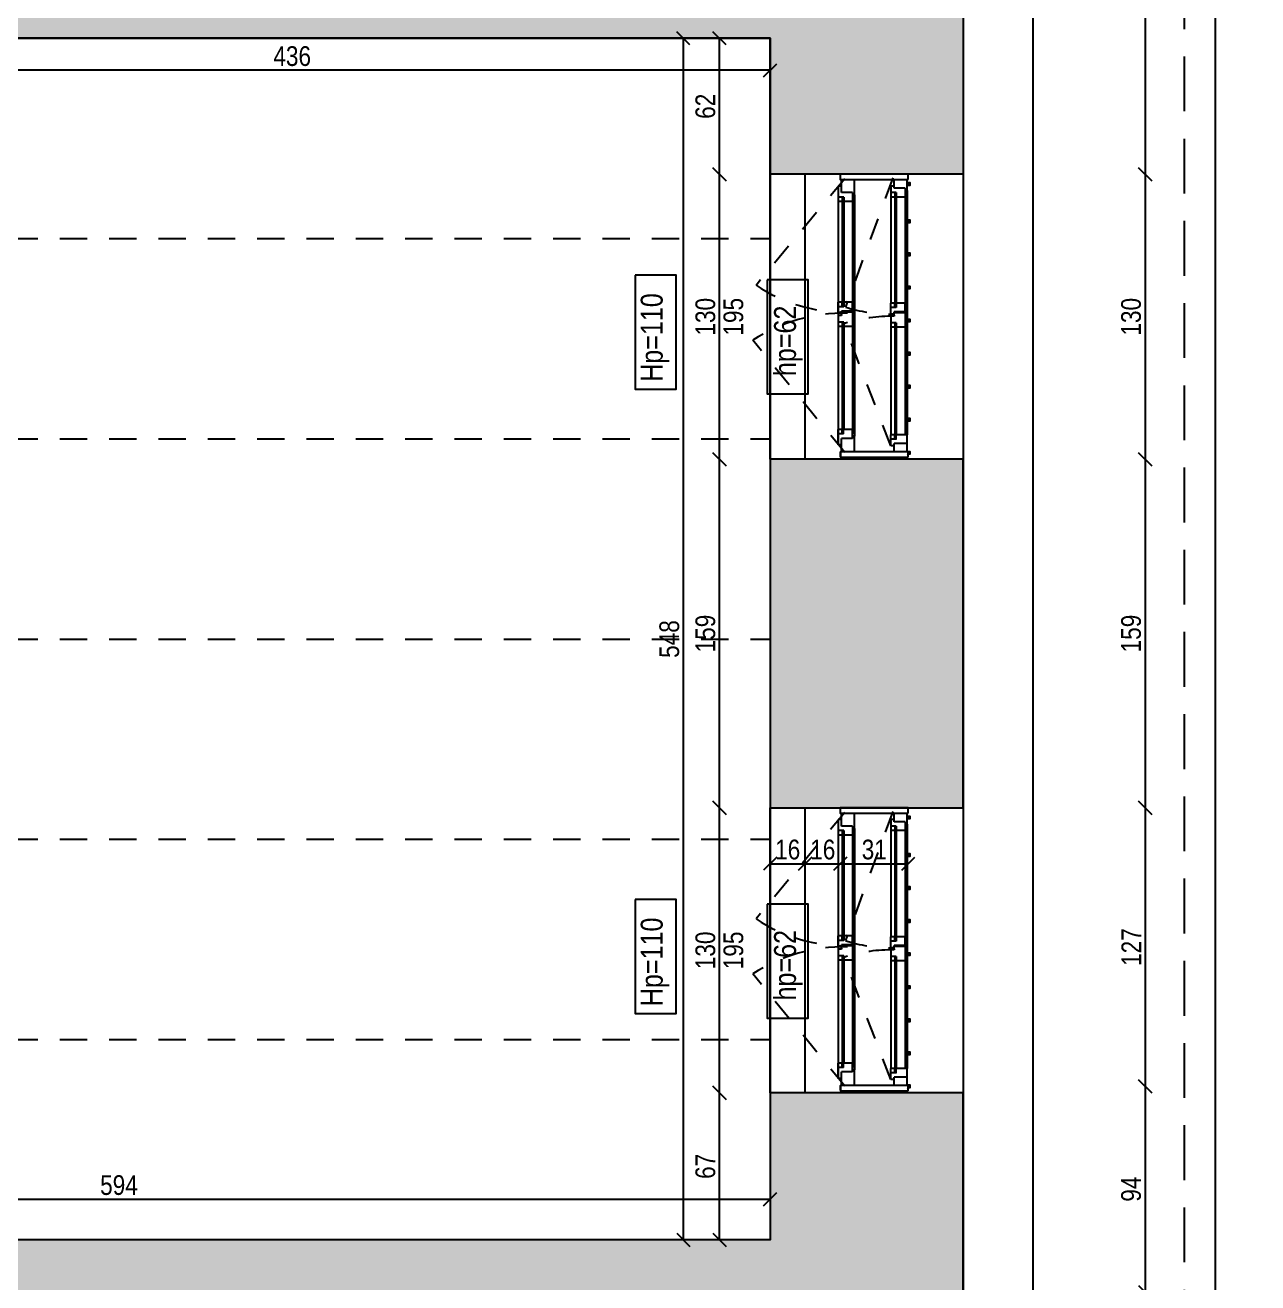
# Model space of a CAD drawing. Header units: metres. Extents: x 493 to 630, y -132 to -15.
# Drawn here: x 566.35 to 571.97, y -74.7 to -68.96 of the extents above; entities that cross this region are included whole.
import ezdxf

# ---------------------------------------------------------------- set-up
doc = ezdxf.new("R2010")
doc.units = ezdxf.units.M
doc.header["$MEASUREMENT"] = 0
doc.header["$PDMODE"] = 3
doc.linetypes.add('HIDDEN', pattern=[0.375, 0.25, -0.125])
doc.linetypes.add('HIDDEN2', pattern=[0.1875, 0.125, -0.0625])
for name, color, linetype in [('a_caramida', 2, 'Continuous'), ('a_cote_50', 9, 'Continuous'), ('a_grinzi', 253, 'HIDDEN'), ('a_pereti_hasuri', 253, 'Continuous'), ('a_punctat', 40, 'HIDDEN2'), ('a_scari_punctat', 40, 'HIDDEN2'), ('a_tamplarie_ferestre', 6, 'Continuous'), ('a_tamplarie_usi', 6, 'Continuous'), ('a_text', 7, 'Continuous'), ('a_vederi', 74, 'Continuous'), ('a_vederi subtiri', 124, 'Continuous'), ('sticla', 140, 'Continuous')]:
    doc.layers.add(name, color=color, linetype=linetype)
doc.layers.add('a_suprafete', color=7, linetype='Continuous', plot=False)
doc.styles.get("Standard").update_dxf_attribs({"font": 'ARIALN.TTF'})
doc.dimstyles.new('50 cote', dxfattribs={"dimtxt": 0.09, "dimasz": 0.06, "dimexe": 0, "dimexo": 0, "dimgap": 0.018, "dimtad": 1, "dimdec": 1, "dimlfac": 100, "dimrnd": 0.5, "dimdsep": 46, "dimtxsty": 'Standard', "dimblk": 'OBLIQUE', "dimcen": 0.00045, "dimclrd": 256, "dimclrt": 4, "dimadec": 1, "dimazin": 0, "dimtfac": 1, "dimtdec": 1, "dimtix": 1, "dimtofl": 0, "dimtmove": 0, "dimatfit": 3, "dimldrblk": 'OBLIQUE', "dimfxl": 0, "dimtolj": 1, "dimtzin": 0, "dimarcsym": 0})
pattern_1 = [(45, (-4876.954644, 8292.469365), (-0.04419417382, 0.04419417382), []), (45, (-4876.91045, 8292.469365), (-0.04419417382, 0.04419417382), [0.03125, -0.015625])]

# ---------------------------------------------------------------- blocks, each defined once
blk = doc.blocks.new('_Oblique')
at = {"color": 0, "linetype": 'ByBlock', "lineweight": -2}
blk.add_line((-0.5, -0.5), (0.5, 0.5), dxfattribs=at)
blk = doc.blocks.new('*D751')
at = {"layer": 'a_cote_50', "lineweight": -2, "ltscale": 0.3}
blk.add_line((563.8051, -74.3182), (569.7451, -74.3182), dxfattribs=at)
at = {"layer": 'Defpoints', "color": 0, "ltscale": 0.3}
for p in [(569.7451, -74.3182), (563.8051, -74.5033), (569.7451, -74.5033)]:
    blk.add_point(p, dxfattribs=at)
at = {"layer": 'a_cote_50', "lineweight": -2, "ltscale": 0.3, "xscale": 0.06, "yscale": 0.06, "zscale": 0.06, "rotation": 180}
blk.add_blockref('_Oblique', (563.8051, -74.3182), dxfattribs=at)
at = {"layer": 'a_cote_50', "lineweight": -2, "ltscale": 0.3, "xscale": 0.06, "yscale": 0.06, "zscale": 0.06}
blk.add_blockref('_Oblique', (569.7451, -74.3182), dxfattribs=at)
at = {"layer": 'a_cote_50', "color": 4, "ltscale": 0.3, "insert": (566.7751, -74.2543), "char_height": 0.09, "attachment_point": 5}
blk.add_mtext('\\A1;594', dxfattribs=at)
blk = doc.blocks.new('*D752')
at = {"layer": 'a_cote_50', "lineweight": -2, "ltscale": 0.3}
blk.add_line((569.3495, -74.5033), (569.3495, -69.0233), dxfattribs=at)
at = {"layer": 'Defpoints', "color": 0, "ltscale": 0.3}
for p in [(569.3495, -69.0233), (569.7181, -69.0233), (569.7181, -74.5033)]:
    blk.add_point(p, dxfattribs=at)
at = {"layer": 'a_cote_50', "lineweight": -2, "ltscale": 0.3, "xscale": 0.06, "yscale": 0.06, "zscale": 0.06}
for p, rotation in [((569.3495, -69.0233), 90), ((569.3495, -74.5033), 270)]:
    blk.add_blockref('_Oblique', p, dxfattribs=dict(at, rotation=rotation))
at = {"layer": 'a_cote_50', "color": 4, "ltscale": 0.3, "insert": (569.2856, -71.7633), "char_height": 0.09, "attachment_point": 5, "rotation": 90}
blk.add_mtext('\\A1;548', dxfattribs=at)
blk = doc.blocks.new('*D753')
at = {"layer": 'a_cote_50', "lineweight": -2, "ltscale": 0.3}
blk.add_line((569.514, -74.5033), (569.514, -73.8333), dxfattribs=at)
at = {"layer": 'Defpoints', "color": 0, "ltscale": 0.3}
for p in [(569.514, -73.8333), (569.7451, -73.8333), (569.7451, -74.5033)]:
    blk.add_point(p, dxfattribs=at)
at = {"layer": 'a_cote_50', "lineweight": -2, "ltscale": 0.3, "xscale": 0.06, "yscale": 0.06, "zscale": 0.06}
for p, rotation in [((569.514, -73.8333), 90), ((569.514, -74.5033), 270)]:
    blk.add_blockref('_Oblique', p, dxfattribs=dict(at, rotation=rotation))
at = {"layer": 'a_cote_50', "color": 4, "ltscale": 0.3, "insert": (569.45, -74.1683), "char_height": 0.09, "attachment_point": 5, "rotation": 90}
blk.add_mtext('\\A1;67', dxfattribs=at)
blk = doc.blocks.new('*D754')
at = {"layer": 'a_cote_50', "lineweight": -2, "ltscale": 0.3}
blk.add_line((569.514, -73.8333), (569.514, -72.5333), dxfattribs=at)
at = {"layer": 'Defpoints', "color": 0, "ltscale": 0.3}
for p in [(569.514, -72.5333), (569.7451, -72.5333), (569.7451, -73.8333)]:
    blk.add_point(p, dxfattribs=at)
at = {"layer": 'a_cote_50', "lineweight": -2, "ltscale": 0.3, "xscale": 0.06, "yscale": 0.06, "zscale": 0.06}
for p, rotation in [((569.514, -72.5333), 90), ((569.514, -73.8333), 270)]:
    blk.add_blockref('_Oblique', p, dxfattribs=dict(at, rotation=rotation))
at = {"layer": 'a_cote_50', "color": 4, "ltscale": 0.3, "char_height": 0.09, "attachment_point": 5, "rotation": 90}
for s, insert in [('\\A1;130', (569.45, -73.1833)), ('\\A1;195', (569.5779, -73.1833))]:
    blk.add_mtext(s, dxfattribs=dict(at, insert=insert))
blk = doc.blocks.new('*D755')
at = {"layer": 'a_cote_50', "lineweight": -2, "ltscale": 0.3}
blk.add_line((569.514, -72.5333), (569.514, -70.9433), dxfattribs=at)
at = {"layer": 'Defpoints', "color": 0, "ltscale": 0.3}
for p in [(569.514, -70.9433), (569.7451, -70.9433), (569.7451, -72.5333)]:
    blk.add_point(p, dxfattribs=at)
at = {"layer": 'a_cote_50', "lineweight": -2, "ltscale": 0.3, "xscale": 0.06, "yscale": 0.06, "zscale": 0.06}
for p, rotation in [((569.514, -70.9433), 90), ((569.514, -72.5333), 270)]:
    blk.add_blockref('_Oblique', p, dxfattribs=dict(at, rotation=rotation))
at = {"layer": 'a_cote_50', "color": 4, "ltscale": 0.3, "insert": (569.45, -71.7383), "char_height": 0.09, "attachment_point": 5, "rotation": 90}
blk.add_mtext('\\A1;159', dxfattribs=at)
blk = doc.blocks.new('*D756')
at = {"layer": 'a_cote_50', "lineweight": -2, "ltscale": 0.3}
blk.add_line((569.514, -70.9433), (569.514, -69.6433), dxfattribs=at)
at = {"layer": 'Defpoints', "color": 0, "ltscale": 0.3}
for p in [(569.514, -69.6433), (569.7451, -69.6433), (569.7451, -70.9433)]:
    blk.add_point(p, dxfattribs=at)
at = {"layer": 'a_cote_50', "lineweight": -2, "ltscale": 0.3, "xscale": 0.06, "yscale": 0.06, "zscale": 0.06}
for p, rotation in [((569.514, -69.6433), 90), ((569.514, -70.9433), 270)]:
    blk.add_blockref('_Oblique', p, dxfattribs=dict(at, rotation=rotation))
at = {"layer": 'a_cote_50', "color": 4, "ltscale": 0.3, "char_height": 0.09, "attachment_point": 5, "rotation": 90}
for s, insert in [('\\A1;130', (569.45, -70.2933)), ('\\A1;195', (569.5779, -70.2933))]:
    blk.add_mtext(s, dxfattribs=dict(at, insert=insert))
blk = doc.blocks.new('*D757')
at = {"layer": 'a_cote_50', "lineweight": -2, "ltscale": 0.3}
blk.add_line((569.514, -69.6433), (569.514, -69.0233), dxfattribs=at)
at = {"layer": 'Defpoints', "color": 0, "ltscale": 0.3}
for p in [(569.514, -69.0233), (569.7451, -69.0233), (569.7451, -69.6433)]:
    blk.add_point(p, dxfattribs=at)
at = {"layer": 'a_cote_50', "lineweight": -2, "ltscale": 0.3, "xscale": 0.06, "yscale": 0.06, "zscale": 0.06}
for p, rotation in [((569.514, -69.0233), 90), ((569.514, -69.6433), 270)]:
    blk.add_blockref('_Oblique', p, dxfattribs=dict(at, rotation=rotation))
at = {"layer": 'a_cote_50', "color": 4, "ltscale": 0.3, "insert": (569.45, -69.3333), "char_height": 0.09, "attachment_point": 5, "rotation": 90}
blk.add_mtext('\\A1;62', dxfattribs=at)
blk = doc.blocks.new('*D758')
at = {"layer": 'a_cote_50', "lineweight": -2, "ltscale": 0.3}
blk.add_line((569.7451, -72.7878), (569.9051, -72.7878), dxfattribs=at)
at = {"layer": 'Defpoints', "color": 0, "ltscale": 0.3}
for p in [(569.7451, -72.5333), (569.9051, -72.5333), (569.9051, -72.7878)]:
    blk.add_point(p, dxfattribs=at)
at = {"layer": 'a_cote_50', "lineweight": -2, "ltscale": 0.3, "xscale": 0.06, "yscale": 0.06, "zscale": 0.06, "rotation": 180}
blk.add_blockref('_Oblique', (569.7451, -72.7878), dxfattribs=at)
at = {"layer": 'a_cote_50', "lineweight": -2, "ltscale": 0.3, "xscale": 0.06, "yscale": 0.06, "zscale": 0.06}
blk.add_blockref('_Oblique', (569.9051, -72.7878), dxfattribs=at)
at = {"layer": 'a_cote_50', "color": 4, "ltscale": 0.3, "insert": (569.8251, -72.7239), "char_height": 0.09, "attachment_point": 5}
blk.add_mtext('\\A1;16', dxfattribs=at)
blk = doc.blocks.new('*D759')
at = {"layer": 'a_cote_50', "lineweight": -2, "ltscale": 0.3}
blk.add_line((569.9051, -72.7878), (570.0651, -72.7878), dxfattribs=at)
at = {"layer": 'Defpoints', "color": 0, "ltscale": 0.3}
for p in [(570.0651, -72.5054), (569.9051, -72.5333), (570.0651, -72.7878)]:
    blk.add_point(p, dxfattribs=at)
at = {"layer": 'a_cote_50', "lineweight": -2, "ltscale": 0.3, "xscale": 0.06, "yscale": 0.06, "zscale": 0.06, "rotation": 180}
blk.add_blockref('_Oblique', (569.9051, -72.7878), dxfattribs=at)
at = {"layer": 'a_cote_50', "lineweight": -2, "ltscale": 0.3, "xscale": 0.06, "yscale": 0.06, "zscale": 0.06}
blk.add_blockref('_Oblique', (570.0651, -72.7878), dxfattribs=at)
at = {"layer": 'a_cote_50', "color": 4, "ltscale": 0.3, "insert": (569.9851, -72.7239), "char_height": 0.09, "attachment_point": 5}
blk.add_mtext('\\A1;16', dxfattribs=at)
blk = doc.blocks.new('*D760')
at = {"layer": 'a_cote_50', "lineweight": -2, "ltscale": 0.3}
blk.add_line((570.0651, -72.7878), (570.3751, -72.7878), dxfattribs=at)
at = {"layer": 'Defpoints', "color": 0, "ltscale": 0.3}
for p in [(570.0651, -72.5054), (570.3751, -72.5333), (570.3751, -72.7878)]:
    blk.add_point(p, dxfattribs=at)
at = {"layer": 'a_cote_50', "lineweight": -2, "ltscale": 0.3, "xscale": 0.06, "yscale": 0.06, "zscale": 0.06, "rotation": 180}
blk.add_blockref('_Oblique', (570.0651, -72.7878), dxfattribs=at)
at = {"layer": 'a_cote_50', "lineweight": -2, "ltscale": 0.3, "xscale": 0.06, "yscale": 0.06, "zscale": 0.06}
blk.add_blockref('_Oblique', (570.3751, -72.7878), dxfattribs=at)
at = {"layer": 'a_cote_50', "color": 4, "ltscale": 0.3, "insert": (570.2201, -72.7239), "char_height": 0.09, "attachment_point": 5}
blk.add_mtext('\\A1;31', dxfattribs=at)
blk = doc.blocks.new('*D761')
at = {"layer": 'a_cote_50', "lineweight": -2, "ltscale": 0.3}
blk.add_line((569.7451, -69.169), (565.3851, -69.169), dxfattribs=at)
at = {"layer": 'Defpoints', "color": 0, "ltscale": 0.3}
for p in [(565.3851, -69.0233), (569.7451, -69.0233), (565.3851, -69.169)]:
    blk.add_point(p, dxfattribs=at)
at = {"layer": 'a_cote_50', "lineweight": -2, "ltscale": 0.3, "xscale": 0.06, "yscale": 0.06, "zscale": 0.06, "rotation": 180}
blk.add_blockref('_Oblique', (565.3851, -69.169), dxfattribs=at)
at = {"layer": 'a_cote_50', "lineweight": -2, "ltscale": 0.3, "xscale": 0.06, "yscale": 0.06, "zscale": 0.06}
blk.add_blockref('_Oblique', (569.7451, -69.169), dxfattribs=at)
at = {"layer": 'a_cote_50', "color": 4, "ltscale": 0.3, "insert": (567.5651, -69.105), "char_height": 0.09, "attachment_point": 5}
blk.add_mtext('\\A1;436', dxfattribs=at)
blk = doc.blocks.new('tampalrie subsol')
at = {"layer": 'a_punctat', "ltscale": 0.3}
for p, q in [((570.0851, -69.6647), (569.6807, -70.15)), ((570.3048, -69.6596), (570.0882, -70.2489)), ((570.2959, -70.8816), (570.081, -70.3257)), ((570.0851, -70.913), (569.6665, -70.4008)), ((570.0851, -72.5547), (569.6807, -73.04)), ((570.3048, -72.5496), (570.0882, -73.1389)), ((570.2959, -73.7716), (570.081, -73.2157)), ((570.0851, -73.803), (569.6665, -73.2908))]:
    blk.add_line(p, q, dxfattribs=at)
for centre, radius, start, end in [((570.0866, -69.5398), 0.7328, 236.37324, 270.6636), ((570.2955, -69.5979), 0.6832, 252.33994, 270), ((570.0801, -71.0321), 0.7547, 88.69255, 123.23241), ((570.2959, -70.9761), 0.685, 90.0324, 108.27952), ((570.0866, -72.4298), 0.7328, 236.37324, 270.6636), ((570.2955, -72.4879), 0.6832, 252.33994, 270), ((570.0801, -73.9221), 0.7547, 88.69255, 123.23241), ((570.2959, -73.8661), 0.685, 90.0324, 108.27952)]:
    blk.add_arc(centre, radius, start, end, dxfattribs=at)
at = {"layer": 'a_tamplarie_usi'}
for p, q in [((570.0555, -69.6971), (570.0555, -69.7671)), ((570.0705, -69.6971), (570.0555, -69.6971)), ((570.0705, -69.7271), (570.0705, -69.6671)), ((570.1305, -69.7371), (570.1305, -69.6671)), ((570.2955, -69.6971), (570.2955, -69.7471)), ((570.3105, -69.6971), (570.2955, -69.6971)), ((570.3105, -69.7071), (570.3105, -69.6671)), ((570.3701, -69.7171), (570.3701, -69.6671)), ((570.0805, -69.7471), (570.0555, -69.7471)), ((570.1205, -69.7271), (570.0705, -69.7271)), ((570.0735, -69.7471), (570.0735, -69.7671)), ((570.0805, -69.7471), (570.0805, -69.7671)), ((570.1205, -69.7271), (570.1205, -69.7671)), ((570.1305, -69.7371), (570.1205, -69.7371)), ((570.3205, -69.7271), (570.2955, -69.7271)), ((570.3135, -69.7471), (570.2955, -69.7471)), ((570.3605, -69.7071), (570.3105, -69.7071)), ((570.3135, -69.7271), (570.3135, -69.7471)), ((570.3205, -69.7271), (570.3205, -69.7471)), ((570.3605, -69.7471), (570.3205, -69.7471)), ((570.3605, -69.7071), (570.3605, -69.7471)), ((570.3705, -69.7171), (570.3605, -69.7171)), ((570.0735, -69.7671), (570.0555, -69.7671)), ((570.1205, -69.7671), (570.0805, -69.7671)), ((570.0555, -70.2775), (570.0555, -70.2275)), ((570.0735, -70.2275), (570.0555, -70.2275)), ((570.0805, -70.2475), (570.0555, -70.2475)), ((570.0705, -70.2825), (570.0705, -70.2675)), ((570.1205, -70.2675), (570.0705, -70.2675)), ((570.0735, -70.2475), (570.0735, -70.2275)), ((570.1205, -70.2275), (570.0805, -70.2275)), ((570.0805, -70.2475), (570.0805, -70.2275)), ((570.1205, -70.2675), (570.1205, -70.2275)), ((570.2955, -70.2811), (570.2955, -70.2311)), ((570.3135, -70.2311), (570.2955, -70.2311)), ((570.3205, -70.2511), (570.2955, -70.2511)), ((570.3135, -70.2511), (570.3135, -70.2311)), ((570.3605, -70.2311), (570.3205, -70.2311)), ((570.3205, -70.2511), (570.3205, -70.2311)), ((570.3605, -70.2711), (570.3605, -70.2311)), ((570.0705, -70.2775), (570.0555, -70.2775)), ((570.0555, -70.2875), (570.0555, -70.3375)), ((570.0705, -70.2875), (570.0555, -70.2875)), ((570.0805, -70.3175), (570.0555, -70.3175)), ((570.1205, -70.2725), (570.0705, -70.2725)), ((570.0705, -70.2825), (570.0705, -70.2875)), ((570.0735, -70.3175), (570.0735, -70.3375)), ((570.0805, -70.3175), (570.0805, -70.3375)), ((570.1205, -70.2725), (570.1205, -70.3375)), ((570.3105, -70.2811), (570.2955, -70.2811)), ((570.2955, -70.2911), (570.2955, -70.3411)), ((570.3105, -70.2911), (570.2955, -70.2911)), ((570.3205, -70.3211), (570.2955, -70.3211)), ((570.3105, -70.2861), (570.3105, -70.2711)), ((570.3605, -70.2711), (570.3105, -70.2711)), ((570.3605, -70.2761), (570.3105, -70.2761)), ((570.3105, -70.2861), (570.3105, -70.2911)), ((570.3135, -70.3211), (570.3135, -70.3411)), ((570.3205, -70.3211), (570.3205, -70.3411)), ((570.3605, -70.2761), (570.3605, -70.3411)), ((570.0735, -70.3375), (570.0555, -70.3375)), ((570.1205, -70.3375), (570.0805, -70.3375)), ((570.3135, -70.3411), (570.2955, -70.3411)), ((570.3605, -70.3411), (570.3205, -70.3411)), ((570.0555, -70.878), (570.0555, -70.808)), ((570.0731, -70.808), (570.0555, -70.808)), ((570.0801, -70.828), (570.0555, -70.828)), ((570.0731, -70.828), (570.0731, -70.808)), ((570.1205, -70.808), (570.0801, -70.808)), ((570.0801, -70.828), (570.0801, -70.808)), ((570.1205, -70.848), (570.1205, -70.808)), ((570.1305, -70.838), (570.1205, -70.838)), ((570.1305, -70.9097), (570.1305, -70.838)), ((570.2959, -70.8816), (570.2959, -70.8316)), ((570.3139, -70.8316), (570.2959, -70.8316)), ((570.3135, -70.8516), (570.3135, -70.8316)), ((570.3701, -70.8316), (570.3205, -70.8316)), ((570.3205, -70.8516), (570.3205, -70.8316)), ((570.3701, -70.8716), (570.3701, -70.8316)), ((570.0705, -70.878), (570.0555, -70.878)), ((570.0705, -70.9097), (570.0705, -70.848)), ((570.1205, -70.848), (570.0705, -70.848)), ((570.3209, -70.8516), (570.2959, -70.8516)), ((570.3109, -70.8816), (570.2959, -70.8816)), ((570.3109, -70.9097), (570.3109, -70.8716)), ((570.3701, -70.8716), (570.3109, -70.8716)), ((570.3701, -70.9097), (570.3701, -70.8716)), ((570.0705, -72.6171), (570.0705, -72.5571)), ((570.1305, -72.6271), (570.1305, -72.5571)), ((570.3105, -72.5971), (570.3105, -72.5571)), ((570.3701, -72.6071), (570.3701, -72.5571)), ((570.0555, -72.5871), (570.0555, -72.6571)), ((570.0705, -72.5871), (570.0555, -72.5871)), ((570.1205, -72.6171), (570.0705, -72.6171)), ((570.1205, -72.6171), (570.1205, -72.6571)), ((570.2955, -72.5871), (570.2955, -72.6371)), ((570.3105, -72.5871), (570.2955, -72.5871)), ((570.3205, -72.6171), (570.2955, -72.6171)), ((570.3605, -72.5971), (570.3105, -72.5971)), ((570.3135, -72.6171), (570.3135, -72.6371)), ((570.3205, -72.6171), (570.3205, -72.6371)), ((570.3605, -72.5971), (570.3605, -72.6371)), ((570.3705, -72.6071), (570.3605, -72.6071)), ((570.0805, -72.6371), (570.0555, -72.6371)), ((570.0735, -72.6571), (570.0555, -72.6571)), ((570.0735, -72.6371), (570.0735, -72.6571)), ((570.0805, -72.6371), (570.0805, -72.6571)), ((570.1205, -72.6571), (570.0805, -72.6571)), ((570.1305, -72.6271), (570.1205, -72.6271)), ((570.3135, -72.6371), (570.2955, -72.6371)), ((570.3605, -72.6371), (570.3205, -72.6371)), ((570.0555, -73.1675), (570.0555, -73.1175)), ((570.0735, -73.1175), (570.0555, -73.1175)), ((570.0805, -73.1375), (570.0555, -73.1375)), ((570.0735, -73.1375), (570.0735, -73.1175)), ((570.1205, -73.1175), (570.0805, -73.1175)), ((570.0805, -73.1375), (570.0805, -73.1175)), ((570.1205, -73.1575), (570.1205, -73.1175)), ((570.2955, -73.1711), (570.2955, -73.1211)), ((570.3135, -73.1211), (570.2955, -73.1211)), ((570.3135, -73.1411), (570.3135, -73.1211)), ((570.3605, -73.1211), (570.3205, -73.1211)), ((570.3205, -73.1411), (570.3205, -73.1211)), ((570.3605, -73.1611), (570.3605, -73.1211)), ((570.0705, -73.1675), (570.0555, -73.1675)), ((570.0555, -73.1775), (570.0555, -73.2275)), ((570.0705, -73.1775), (570.0555, -73.1775)), ((570.0705, -73.1725), (570.0705, -73.1575)), ((570.1205, -73.1575), (570.0705, -73.1575)), ((570.1205, -73.1625), (570.0705, -73.1625)), ((570.0705, -73.1725), (570.0705, -73.1775)), ((570.1205, -73.1625), (570.1205, -73.2275)), ((570.3205, -73.1411), (570.2955, -73.1411)), ((570.3105, -73.1711), (570.2955, -73.1711)), ((570.2955, -73.1811), (570.2955, -73.2311)), ((570.3105, -73.1811), (570.2955, -73.1811)), ((570.3105, -73.1761), (570.3105, -73.1611)), ((570.3605, -73.1611), (570.3105, -73.1611)), ((570.3605, -73.1661), (570.3105, -73.1661)), ((570.3105, -73.1761), (570.3105, -73.1811)), ((570.3605, -73.1661), (570.3605, -73.2311)), ((570.0805, -73.2075), (570.0555, -73.2075)), ((570.0735, -73.2275), (570.0555, -73.2275)), ((570.0735, -73.2075), (570.0735, -73.2275)), ((570.0805, -73.2075), (570.0805, -73.2275)), ((570.1205, -73.2275), (570.0805, -73.2275)), ((570.3205, -73.2111), (570.2955, -73.2111)), ((570.3135, -73.2311), (570.2955, -73.2311)), ((570.3135, -73.2111), (570.3135, -73.2311)), ((570.3205, -73.2111), (570.3205, -73.2311)), ((570.3605, -73.2311), (570.3205, -73.2311)), ((570.0555, -73.768), (570.0555, -73.698)), ((570.0731, -73.698), (570.0555, -73.698)), ((570.0731, -73.718), (570.0731, -73.698)), ((570.1205, -73.698), (570.0801, -73.698)), ((570.0801, -73.718), (570.0801, -73.698)), ((570.1205, -73.738), (570.1205, -73.698)), ((570.0801, -73.718), (570.0555, -73.718)), ((570.0705, -73.768), (570.0555, -73.768)), ((570.0705, -73.7997), (570.0705, -73.738)), ((570.1205, -73.738), (570.0705, -73.738)), ((570.1305, -73.728), (570.1205, -73.728)), ((570.1305, -73.7997), (570.1305, -73.728)), ((570.2959, -73.7716), (570.2959, -73.7216)), ((570.3139, -73.7216), (570.2959, -73.7216)), ((570.3209, -73.7416), (570.2959, -73.7416)), ((570.3109, -73.7997), (570.3109, -73.7616)), ((570.3701, -73.7616), (570.3109, -73.7616)), ((570.3135, -73.7416), (570.3135, -73.7216)), ((570.3701, -73.7216), (570.3205, -73.7216)), ((570.3205, -73.7416), (570.3205, -73.7216)), ((570.3701, -73.7616), (570.3701, -73.7216)), ((570.3701, -73.7997), (570.3701, -73.7616)), ((570.3109, -73.7716), (570.2959, -73.7716))]:
    blk.add_line(p, q, dxfattribs=at)
for points in [[(570.3751, -69.6671), (570.3751, -69.6433), (570.0651, -69.6433), (570.0651, -69.6671)], [(570.3751, -70.9335), (570.3751, -70.9097), (570.0655, -70.9097), (570.0655, -70.9335)], [(570.3751, -72.5571), (570.3751, -72.5333), (570.0651, -72.5333), (570.0651, -72.5571)], [(570.3751, -73.8235), (570.3751, -73.7997), (570.0655, -73.7997), (570.0655, -73.8235)]]:
    blk.add_lwpolyline(points, close=True, dxfattribs=at)
for points in [[(570.0655, -70.9316), (570.0655, -70.9097)], [(570.0655, -70.928), (570.0655, -70.928)], [(570.3691, -70.9211), (570.3691, -70.9211)], [(570.0655, -73.8216), (570.0655, -73.7997)], [(570.0655, -73.818), (570.0655, -73.818)], [(570.3691, -73.8111), (570.3691, -73.8111)]]:
    blk.add_lwpolyline(points, dxfattribs=at)
at = {"layer": 'a_vederi subtiri'}
for p, q in [((570.2955, -69.7471), (570.2955, -70.2311)), ((570.0555, -69.7596), (570.0555, -70.878)), ((570.2959, -70.3411), (570.2959, -70.8316)), ((570.0555, -72.6496), (570.0555, -73.768)), ((570.2955, -72.6371), (570.2955, -73.1211)), ((570.2959, -73.2311), (570.2959, -73.7216))]:
    blk.add_line(p, q, dxfattribs=at)
for points in [[(570.1305, -69.7371), (570.1305, -70.6163), (570.1301, -70.838)], [(570.3605, -69.7432), (570.3605, -70.6185), (570.3605, -70.8316)], [(570.3701, -69.7171), (570.3701, -70.8316), (570.3701, -70.8316)], [(570.1205, -69.7671), (570.1205, -70.6164), (570.1201, -70.828)], [(570.3701, -72.6071), (570.3701, -73.7216), (570.3701, -73.7216)], [(570.1205, -72.6571), (570.1205, -73.5064), (570.1201, -73.718)], [(570.1305, -72.6271), (570.1305, -73.5063), (570.1301, -73.728)], [(570.3605, -72.6332), (570.3605, -73.5085), (570.3605, -73.7216)]]:
    blk.add_lwpolyline(points, dxfattribs=at)
at = {"layer": 'sticla'}
for p, q in [((570.3135, -69.7471), (570.3135, -70.2511)), ((570.3205, -69.7471), (570.3205, -70.2511)), ((570.0735, -69.7671), (570.0735, -70.2475)), ((570.0805, -69.7671), (570.0805, -70.2475)), ((570.0735, -70.3175), (570.0735, -70.828)), ((570.0805, -70.3175), (570.0805, -70.808)), ((570.3135, -70.3211), (570.3135, -70.8316)), ((570.3205, -70.3211), (570.3205, -70.8316)), ((570.0735, -72.6571), (570.0735, -73.1375)), ((570.0805, -72.6571), (570.0805, -73.1375)), ((570.3135, -72.6371), (570.3135, -73.1411)), ((570.3205, -72.6371), (570.3205, -73.1411)), ((570.0735, -73.2075), (570.0735, -73.718)), ((570.0805, -73.2075), (570.0805, -73.698)), ((570.3135, -73.2111), (570.3135, -73.7216)), ((570.3205, -73.2111), (570.3205, -73.7216))]:
    blk.add_line(p, q, dxfattribs=at)
blk = doc.blocks.new('*D1047')
at = {"layer": 'a_cote_50', "lineweight": -2, "ltscale": 0.3}
blk.add_line((14.3886, -42.1631), (14.3886, -43.9231), dxfattribs=at)
at = {"layer": 'Defpoints', "color": 0, "ltscale": 0.3}
for p in [(13.5582, -42.1631), (13.5582, -43.9231), (14.3886, -43.9231)]:
    blk.add_point(p, dxfattribs=at)
at = {"layer": 'a_cote_50', "lineweight": -2, "ltscale": 0.3, "xscale": 0.06, "yscale": 0.06, "zscale": 0.06}
for p, rotation in [((14.3886, -42.1631), 90), ((14.3886, -43.9231), 270)]:
    blk.add_blockref('_Oblique', p, dxfattribs=dict(at, rotation=rotation))
at = {"layer": 'a_cote_50', "color": 4, "ltscale": 0.3, "insert": (14.3246, -43.0431), "char_height": 0.09, "attachment_point": 5, "rotation": 90}
blk.add_mtext('\\A1;176', dxfattribs=at)
blk = doc.blocks.new('*D1048')
at = {"layer": 'a_cote_50', "lineweight": -2, "ltscale": 0.3}
blk.add_line((14.3886, -43.9231), (14.3886, -45.2231), dxfattribs=at)
at = {"layer": 'Defpoints', "color": 0, "ltscale": 0.3}
for p in [(13.5582, -43.9231), (13.5582, -45.2231), (14.3886, -45.2231)]:
    blk.add_point(p, dxfattribs=at)
at = {"layer": 'a_cote_50', "lineweight": -2, "ltscale": 0.3, "xscale": 0.06, "yscale": 0.06, "zscale": 0.06}
for p, rotation in [((14.3886, -43.9231), 90), ((14.3886, -45.2231), 270)]:
    blk.add_blockref('_Oblique', p, dxfattribs=dict(at, rotation=rotation))
at = {"layer": 'a_cote_50', "color": 4, "ltscale": 0.3, "insert": (14.3246, -44.5731), "char_height": 0.09, "attachment_point": 5, "rotation": 90}
blk.add_mtext('\\A1;130', dxfattribs=at)
blk = doc.blocks.new('*D1049')
at = {"layer": 'a_cote_50', "lineweight": -2, "ltscale": 0.3}
blk.add_line((14.3886, -45.2231), (14.3886, -46.8131), dxfattribs=at)
at = {"layer": 'Defpoints', "color": 0, "ltscale": 0.3}
for p in [(13.5582, -45.2231), (13.5582, -46.8131), (14.3886, -46.8131)]:
    blk.add_point(p, dxfattribs=at)
at = {"layer": 'a_cote_50', "lineweight": -2, "ltscale": 0.3, "xscale": 0.06, "yscale": 0.06, "zscale": 0.06}
for p, rotation in [((14.3886, -45.2231), 90), ((14.3886, -46.8131), 270)]:
    blk.add_blockref('_Oblique', p, dxfattribs=dict(at, rotation=rotation))
at = {"layer": 'a_cote_50', "color": 4, "ltscale": 0.3, "insert": (14.3246, -46.0181), "char_height": 0.09, "attachment_point": 5, "rotation": 90}
blk.add_mtext('\\A1;159', dxfattribs=at)
blk = doc.blocks.new('*D1050')
at = {"layer": 'a_cote_50', "lineweight": -2, "ltscale": 0.3}
blk.add_line((14.3886, -46.8131), (14.3886, -48.0832), dxfattribs=at)
at = {"layer": 'Defpoints', "color": 0, "ltscale": 0.3}
for p in [(13.5582, -46.8131), (13.5582, -48.0832), (14.3886, -48.0832)]:
    blk.add_point(p, dxfattribs=at)
at = {"layer": 'a_cote_50', "lineweight": -2, "ltscale": 0.3, "xscale": 0.06, "yscale": 0.06, "zscale": 0.06}
for p, rotation in [((14.3886, -46.8131), 90), ((14.3886, -48.0832), 270)]:
    blk.add_blockref('_Oblique', p, dxfattribs=dict(at, rotation=rotation))
at = {"layer": 'a_cote_50', "color": 4, "ltscale": 0.3, "insert": (14.3254, -47.4481), "char_height": 0.09, "attachment_point": 5, "rotation": 90}
blk.add_mtext('\\A1;127', dxfattribs=at)
blk = doc.blocks.new('*D1051')
at = {"layer": 'a_cote_50', "lineweight": -2, "ltscale": 0.3}
blk.add_line((14.3886, -48.0832), (14.3886, -49.0209), dxfattribs=at)
at = {"layer": 'Defpoints', "color": 0, "ltscale": 0.3}
for p in [(13.5582, -48.0832), (13.5582, -49.0209), (14.3886, -49.0209)]:
    blk.add_point(p, dxfattribs=at)
at = {"layer": 'a_cote_50', "lineweight": -2, "ltscale": 0.3, "xscale": 0.06, "yscale": 0.06, "zscale": 0.06}
for p, rotation in [((14.3886, -48.0832), 90), ((14.3886, -49.0209), 270)]:
    blk.add_blockref('_Oblique', p, dxfattribs=dict(at, rotation=rotation))
at = {"layer": 'a_cote_50', "color": 4, "ltscale": 0.3, "insert": (14.3246, -48.552), "char_height": 0.09, "attachment_point": 5, "rotation": 90}
blk.add_mtext('\\A1;94', dxfattribs=at)
blk = doc.blocks.new('*D1063')
at = {"layer": 'a_cote_50', "lineweight": -2, "ltscale": 0.3}
blk.add_line((14.7097, -67.0744), (14.7097, -14.5658), dxfattribs=at)
at = {"layer": 'Defpoints', "color": 0, "ltscale": 0.3}
for p in [(11.6782, -14.5658), (14.7097, -14.5658), (11.6782, -67.0744)]:
    blk.add_point(p, dxfattribs=at)
at = {"layer": 'a_cote_50', "lineweight": -2, "ltscale": 0.3, "xscale": 0.06, "yscale": 0.06, "zscale": 0.06}
for p, rotation in [((14.7097, -14.5658), 90), ((14.7097, -67.0744), 270)]:
    blk.add_blockref('_Oblique', p, dxfattribs=dict(at, rotation=rotation))
at = {"layer": 'a_cote_50', "color": 4, "ltscale": 0.3, "insert": (14.6458, -40.8201), "char_height": 0.09, "attachment_point": 5, "rotation": 90}
blk.add_mtext('\\A1;5251', dxfattribs=at)
blk = doc.blocks.new('COTE EXY')
at = {"layer": 'a_cote_50', "ltscale": 0.3}
dim = blk.add_linear_dim(base=(14.7097, -14.5658), p1=(11.6782, -67.0744), p2=(11.6782, -14.5658), angle=90, dimstyle='50 cote', dxfattribs=at)
dim.commit()
dim.dimension.update_dxf_attribs({"geometry": '*D1063', "text_midpoint": (14.6458, -40.8201)})
for base, p1, p2, picture, middle in [((14.3886, -43.9231), (13.5582, -42.1631), (13.5582, -43.9231), '*D1047', (14.3246, -43.0431)), ((14.3886, -45.2231), (13.5582, -43.9231), (13.5582, -45.2231), '*D1048', (14.3246, -44.5731)), ((14.3886, -46.8131), (13.5582, -45.2231), (13.5582, -46.8131), '*D1049', (14.3246, -46.0181)), ((14.3886, -48.0832), (13.5582, -46.8131), (13.5582, -48.0832), '*D1050', (14.3254, -47.4481)), ((14.3886, -49.0209), (13.5582, -48.0832), (13.5582, -49.0209), '*D1051', (14.3246, -48.552))]:
    dim = blk.add_linear_dim(base=base, p1=p1, p2=p2, angle=90, dimstyle='50 cote', override={"dimtmove": 1}, dxfattribs=at)
    dim.commit()
    dim.dimension.update_dxf_attribs({"geometry": picture, "text_midpoint": middle})

msp = doc.modelspace()

# ---------------------------------------------------------------- hatches: boundary and pattern name
at = {"layer": 'a_pereti_hasuri', "ltscale": 0.3}
h = msp.add_hatch(dxfattribs=at)
h.set_pattern_fill('ANSI33', color=256, scale=0.25, style=0)
h.set_pattern_definition(pattern_1)
h.paths.add_polyline_path([(570.6253, -69.6433), (569.7451, -69.6433), (569.7451, -69.0233), (565.3851, -69.0233), (565.3851, -68.9233), (569.6551, -68.9233), (569.6551, -67.8833), (570.6253, -67.8833)])
h.paths.add_polyline_path([(570.6253, -70.9433), (569.7451, -70.9433), (569.7451, -72.5333), (570.6253, -72.5333)])
h.paths.add_polyline_path([(570.6253, -65.0033), (569.6551, -65.0033), (569.6551, -66.6033), (570.6253, -66.6033)], flags=17)
h.paths.add_polyline_path([(570.6253, -63.7233), (570.6253, -63.1111), (570.7953, -63.1111), (570.7953, -62.4711), (570.6253, -62.4711), (570.6253, -62.2811), (570.2953, -62.2811), (570.2953, -60.0711), (570.6253, -60.0711), (570.6253, -59.8811), (570.7953, -59.8811), (570.7953, -59.2511), (570.6253, -59.2511), (570.6253, -58.8461), (569.8301, -58.8461), (569.8301, -59.1861), (565.0842, -59.1861), (565.0842, -59.5361), (564.0842, -59.5361), (564.0842, -59.1861), (563.8842, -59.1861), (563.8842, -55.9761), (563.0542, -55.9761), (563.0542, -55.8361), (562.8951, -55.8361), (562.8951, -57.2161), (563.3451, -57.2161), (563.3451, -58.1561), (562.8951, -58.1561), (562.8951, -60.5061), (562.6651, -60.5061), (562.6651, -60.5761), (562.8851, -60.5761), (562.8851, -60.6161), (562.9751, -60.6161), (562.9751, -60.4161), (563.7951, -60.4161), (563.7951, -59.7161), (565.6801, -59.7161), (565.7301, -59.7161), (568.4101, -59.7161), (568.4601, -59.7161), (569.8301, -59.7161), (569.8301, -62.6461), (568.4601, -62.6461), (568.4101, -62.6461), (565.7301, -62.6461), (565.6801, -62.6461), (563.7901, -62.6461), (563.7901, -61.9461), (562.9751, -61.9461), (562.9751, -61.8961), (562.8851, -61.8961), (562.8851, -63.3461), (562.5851, -63.3461), (562.5851, -63.7033), (562.6451, -63.7033), (562.9151, -63.7033), (562.9151, -66.7033), (563.7251, -66.7033), (563.7251, -63.3833), (563.8751, -63.3833), (563.8751, -62.9133), (564.9851, -62.9133), (564.9851, -63.3833), (569.6551, -63.3833), (569.6551, -63.7233), (569.8151, -63.7233)])
h = msp.add_hatch(dxfattribs=at)
h.set_pattern_fill('ANSI33', color=256, scale=0.25, style=0)
h.set_pattern_definition(pattern_1)
edge = h.paths.add_edge_path()
edge.add_line((553.5851, -64.0309), (553.5851, -64.8596))
edge.add_line((553.5851, -64.8596), (554.0851, -64.8596))
edge.add_line((554.0851, -64.8596), (554.0851, -64.4396))
edge.add_line((554.0851, -64.4396), (558.4151, -64.4396))
edge.add_line((558.4151, -64.4396), (558.4151, -65.8896))
edge.add_line((558.4151, -65.8896), (560.1551, -65.8896))
edge.add_line((560.1551, -65.8896), (560.1551, -71.7996))
edge.add_line((560.1551, -71.7996), (557.2551, -71.7996))
edge.add_line((557.2551, -71.7996), (557.2551, -72.5796))
edge.add_line((557.2551, -72.5796), (556.7551, -72.5796))
edge.add_line((556.7551, -72.5796), (556.7551, -73.0496))
edge.add_line((556.7551, -73.0496), (557.3251, -73.0496))
edge.add_line((557.3251, -73.0496), (557.3251, -73.2496))
edge.add_line((557.3251, -73.2496), (557.8251, -73.2496))
edge.add_line((557.8251, -73.2496), (557.8251, -74.3996))
edge.add_line((557.8251, -74.3996), (557.3251, -74.3996))
edge.add_line((557.3251, -74.3996), (557.3251, -78.5696))
edge.add_line((557.3251, -78.5696), (556.5351, -78.5696))
edge.add_line((556.5351, -78.5696), (556.5351, -79.5396))
edge.add_line((556.5351, -79.5396), (556.3651, -79.5396))
edge.add_line((556.3651, -79.5396), (556.3651, -79.9896))
edge.add_line((556.3651, -79.9896), (554.8351, -79.9896))
edge.add_line((554.8351, -79.9896), (554.8351, -79.5396))
edge.add_line((554.8351, -79.5396), (554.1851, -79.5396))
edge.add_line((554.1851, -79.5396), (554.1851, -78.8996))
edge.add_line((554.1851, -78.8996), (553.7851, -78.8996))
edge.add_line((553.7851, -78.8996), (553.7851, -79.3896))
edge.add_line((553.7851, -79.3896), (553.7853, -80.4846))
edge.add_line((553.7853, -80.4846), (554.2605, -80.4846))
edge.add_line((554.2605, -80.4846), (554.2605, -80.1046))
edge.add_line((554.2605, -80.1046), (560.5705, -80.1046))
edge.add_line((560.5705, -80.1046), (560.5705, -80.0946))
edge.add_line((560.5705, -80.0946), (560.6605, -80.0946))
edge.add_line((560.6605, -80.0946), (560.9305, -79.8546))
edge.add_line((560.9305, -79.8546), (560.9305, -75.4046))
edge.add_line((560.9305, -75.4046), (561.3189, -75.4046))
edge.add_line((561.3189, -75.4046), (561.3205, -74.5846))
edge.add_line((561.3205, -74.5846), (560.8355, -74.5846))
edge.add_line((560.8355, -74.5846), (560.8355, -73.9843))
edge.add_line((560.8355, -73.9843), (560.5922, -73.9843))
edge.add_line((560.5922, -73.9843), (560.5922, -74.0643))
edge.add_line((560.5922, -74.0643), (560.1022, -74.0643))
edge.add_line((560.1022, -74.0643), (560.1022, -74.5943))
edge.add_line((560.1022, -74.5943), (559.7172, -74.5943))
edge.add_line((559.7172, -74.5943), (559.7172, -74.7343))
edge.add_line((559.7172, -74.7343), (559.9022, -74.7343))
edge.add_line((559.9022, -74.7343), (559.9022, -75.3843))
edge.add_line((559.9022, -75.3843), (560.3822, -75.3843))
edge.add_line((560.3822, -75.3843), (560.3822, -79.8543))
edge.add_line((560.3822, -79.8543), (557.9322, -79.8543))
edge.add_line((557.9322, -79.8543), (557.9322, -75.3843))
edge.add_line((557.9322, -75.3843), (558.6822, -75.3843))
edge.add_line((558.6822, -75.3843), (558.6822, -74.7343))
edge.add_line((558.6822, -74.7343), (558.8772, -74.7343))
edge.add_line((558.8772, -74.7343), (558.8772, -74.5943))
edge.add_line((558.8772, -74.5943), (557.8972, -74.5943))
edge.add_line((557.8972, -74.5943), (557.8972, -72.4143))
edge.add_line((557.8972, -72.4143), (558.4263, -72.4143))
edge.add_line((558.4263, -72.4143), (558.4263, -72.2143))
edge.add_line((558.4263, -72.2143), (559.6263, -72.2143))
edge.add_line((559.6263, -72.2143), (559.6262, -72.4157))
edge.add_line((559.6262, -72.4157), (559.9886, -72.4143))
edge.add_line((559.9886, -72.4143), (560.1072, -72.7643))
edge.add_line((560.1072, -72.7643), (560.1072, -72.9543))
edge.add_line((560.1072, -72.9543), (560.5922, -72.9543))
edge.add_line((560.5922, -72.9543), (560.5922, -73.0343))
edge.add_line((560.5922, -73.0343), (560.8355, -73.0343))
edge.add_line((560.8355, -73.0343), (560.8355, -72.7243))
edge.add_line((560.8355, -72.7243), (562.8755, -72.7243))
edge.add_line((562.8755, -72.7243), (562.8755, -74.6143))
edge.add_line((562.8755, -74.6143), (562.4205, -74.6143))
edge.add_line((562.4205, -74.6143), (562.4205, -75.4343))
edge.add_line((562.4205, -75.4343), (562.9905, -75.4343))
edge.add_line((562.9905, -75.4343), (562.9905, -77.9346))
edge.add_line((562.9905, -77.9346), (563.3205, -77.9346))
edge.add_line((563.3205, -77.9346), (563.3205, -75.4543))
edge.add_line((563.3205, -75.4543), (564.3507, -75.4543))
edge.add_line((564.3507, -75.4543), (564.3507, -74.9543))
edge.add_arc((564.8611, -76.0494), 1.2082, 63.48577, 114.99018, ccw=False)
edge.add_line((565.4005, -74.9682), (565.4005, -75.4543))
edge.add_line((565.4005, -75.4543), (570.1405, -75.4543))
edge.add_line((570.1405, -75.4543), (570.1405, -77.0396))
edge.add_line((570.1405, -77.0396), (570.8655, -77.0396))
edge.add_line((570.8655, -77.0396), (570.8655, -74.7411))
edge.add_line((570.8655, -74.7411), (570.6253, -74.7411))
edge.add_line((570.6253, -74.7411), (570.6253, -73.8333))
edge.add_line((570.6253, -73.8333), (569.7451, -73.8333))
edge.add_line((569.7451, -73.8333), (569.7451, -74.5033))
edge.add_line((569.7451, -74.5033), (563.8051, -74.5033))
edge.add_line((563.8051, -74.5033), (563.8051, -70.1633))
edge.add_line((563.8051, -70.1633), (562.9151, -70.1633))
edge.add_line((562.9151, -70.1633), (562.9151, -70.1933))
edge.add_line((562.9151, -70.1933), (562.9151, -72.3733))
edge.add_line((562.9151, -72.3733), (560.8151, -72.3733))
edge.add_line((560.8151, -72.3733), (560.8151, -70.2533))
edge.add_line((560.8151, -70.2533), (560.8151, -63.7033))
edge.add_line((560.8151, -63.7033), (561.1751, -63.7033))
edge.add_line((561.1751, -63.7033), (561.1751, -63.3461))
edge.add_line((561.1751, -63.3461), (560.7751, -63.3461))
edge.add_line((560.7751, -63.3461), (560.7751, -63.0761))
edge.add_line((560.7751, -63.0761), (560.1051, -63.0761))
edge.add_line((560.1051, -63.0761), (560.1051, -63.5161))
edge.add_line((560.1051, -63.5161), (552.9251, -63.5161))
edge.add_line((552.9251, -63.5161), (552.9251, -62.9761))
edge.add_line((552.9251, -62.9761), (552.4201, -62.9761))
edge.add_line((552.4201, -62.9761), (552.4276, -64.0296))
edge.add_line((552.4276, -64.0296), (553.5851, -64.0296))

# ---------------------------------------------------------------- linework, layer by layer
at = {"layer": 'a_caramida', "ltscale": 0.3}
msp.add_lwpolyline([(570.6253, -74.7411), (570.6253, -73.8333), (569.7451, -73.8333), (569.7451, -74.5033), (563.8051, -74.5033), (563.8051, -70.1633), (562.9151, -70.1633), (562.9151, -70.1933), (562.9151, -72.3733), (560.8151, -72.3733), (560.8151, -70.2533), (560.8151, -63.7033), (561.1751, -63.7033), (561.1751, -63.3461)], dxfattribs=at)
for points in [[(570.6253, -69.6433), (569.7451, -69.6433), (569.7451, -69.0233), (565.3851, -69.0233), (565.3851, -68.9233), (569.6551, -68.9233), (569.6551, -67.8833), (570.6253, -67.8833)], [(570.6253, -70.9433), (569.7451, -70.9433), (569.7451, -72.5333), (570.6253, -72.5333)]]:
    msp.add_lwpolyline(points, close=True, dxfattribs=at)
at = {"layer": 'a_cote_50', "ltscale": 0.3}
for points in [[(568.7453, -89.1211), (570.9453, -89.1211), (570.9453, -40.2745), (567.4818, -40.5631), (568.5645, -28.8028), (539.9527, -21.8688), (539.835, -22.3547), (536.1514, -21.462), (536.2469, -30.2915), (538.1811, -30.7603), (536.881, -36.125), (548.6367, -38.9739), (557.2625, -41.0914), (557.2618, -51.3164), (560.1356, -51.3166), (560.1356, -58.222), (560.1356, -71.7996), (557.2551, -71.7996), (557.3251, -78.5696), (553.7851, -78.5696), (553.7851, -89.1211), (570.9453, -89.1211)], [(570.6253, -47.6311), (570.6253, -59.2511), (570.7953, -59.2511), (570.7953, -59.8811), (570.6253, -59.8811), (570.6253, -60.0711), (570.2953, -60.0711), (570.2953, -62.2811), (570.6253, -62.2811), (570.6253, -62.4711), (570.7953, -62.4711), (570.7953, -63.1111), (570.6253, -63.1111), (570.6253, -74.7411), (570.8655, -74.7411), (570.8664, -81.6911), (570.9453, -81.6911), (570.9453, -89.1211), (568.7453, -89.1211), (568.7453, -92.7946), (506.1203, -92.7946)]]:
    msp.add_lwpolyline(points, dxfattribs=at)
for points in [[(570.374, -69.6824), (570.374, -69.6924), (570.384, -69.6924), (570.384, -69.6824)], [(570.374, -69.8529), (570.374, -69.8629), (570.384, -69.8629), (570.384, -69.8529)], [(570.374, -70.0038), (570.374, -70.0138), (570.384, -70.0138), (570.384, -70.0038)], [(570.374, -70.1546), (570.374, -70.1646), (570.384, -70.1646), (570.384, -70.1546)], [(570.374, -70.3054), (570.374, -70.3154), (570.384, -70.3154), (570.384, -70.3054)], [(570.374, -70.4563), (570.374, -70.4663), (570.384, -70.4663), (570.384, -70.4563)], [(570.374, -70.6071), (570.374, -70.6171), (570.384, -70.6171), (570.384, -70.6071)], [(570.374, -70.7579), (570.374, -70.7679), (570.384, -70.7679), (570.384, -70.7579)], [(570.374, -70.9088), (570.374, -70.9188), (570.384, -70.9188), (570.384, -70.9088)], [(570.3742, -72.5724), (570.3742, -72.5824), (570.3842, -72.5824), (570.3842, -72.5724)], [(570.3742, -72.7429), (570.3742, -72.7529), (570.3842, -72.7529), (570.3842, -72.7429)], [(570.3742, -72.8938), (570.3742, -72.9038), (570.3842, -72.9038), (570.3842, -72.8938)], [(570.3742, -73.0446), (570.3742, -73.0546), (570.3842, -73.0546), (570.3842, -73.0446)], [(570.3742, -73.1954), (570.3742, -73.2054), (570.3842, -73.2054), (570.3842, -73.1954)], [(570.3742, -73.3463), (570.3742, -73.3563), (570.3842, -73.3563), (570.3842, -73.3463)], [(570.3742, -73.4971), (570.3742, -73.5071), (570.3842, -73.5071), (570.3842, -73.4971)], [(570.3742, -73.6479), (570.3742, -73.6579), (570.3842, -73.6579), (570.3842, -73.6479)], [(570.3742, -73.7988), (570.3742, -73.8088), (570.3842, -73.8088), (570.3842, -73.7988)]]:
    msp.add_lwpolyline(points, close=True, dxfattribs=at)
at = {"layer": 'a_grinzi', "ltscale": 0.5}
for points in [[(563.8051, -69.9366), (569.7451, -69.9366)], [(563.8051, -70.85), (569.7451, -70.85)], [(563.8051, -71.7633), (569.7451, -71.7633)], [(563.8051, -72.6766), (569.7451, -72.6766)], [(563.8051, -73.59), (569.7451, -73.59)]]:
    msp.add_lwpolyline(points, dxfattribs=at)
at = {"layer": 'a_scari_punctat', "ltscale": 2}
msp.add_lwpolyline([(571.9632, -39.2176), (571.9695, -48.4811), (571.6331, -48.4811), (571.6331, -89.7166), (569.5132, -89.7166), (569.5132, -93.3901), (505.4682, -93.3901)], dxfattribs=at)
at = {"layer": 'a_suprafete', "ltscale": 0.3}
msp.add_lwpolyline([(563.0651, -70.1633), (563.0651, -69.0233), (563.8451, -69.0233), (563.8451, -68.9733), (565.3851, -68.9733), (565.3851, -69.0233), (569.7451, -69.0233), (569.7451, -74.5033), (563.8051, -74.5033), (563.8051, -70.1633)], close=True, dxfattribs=at)
at = {"layer": 'a_text'}
for points in [[(569.1301, -70.1037), (569.1301, -70.6238), (569.3168, -70.6238), (569.3168, -70.1037)], [(569.7312, -70.1242), (569.7312, -70.6443), (569.9179, -70.6443), (569.9179, -70.1242)], [(569.1301, -72.9514), (569.1301, -73.4715), (569.3168, -73.4715), (569.3168, -72.9514)], [(569.7312, -72.972), (569.7312, -73.492), (569.9179, -73.492), (569.9179, -72.972)]]:
    msp.add_lwpolyline(points, close=True, dxfattribs=at)
at = {"layer": 'a_vederi', "ltscale": 0.3}
for p, q in [((569.7451, -70.9433), (569.7451, -69.6433)), ((569.9051, -70.9433), (569.9051, -69.6433)), ((569.7451, -73.8333), (569.7451, -72.5333)), ((569.9051, -73.8333), (569.9051, -72.5333))]:
    msp.add_line(p, q, dxfattribs=at)

# ---------------------------------------------------------------- block references
at = {"layer": 'a_cote_50'}
msp.add_blockref('COTE EXY', (557.0671, -25.7202), dxfattribs=at)
at = {"layer": 'a_tamplarie_ferestre'}
msp.add_blockref('tampalrie subsol', (0, 0), dxfattribs=at)

# ---------------------------------------------------------------- texts
at = {"layer": 'a_text', "char_height": 0.1, "width": 1.87247, "rotation": 90}
for s, insert, attachment_point in [('\\A1;Hp=110', (569.2851, -70.186), 9), ('hp=62', (569.8931, -70.5641), 7), ('\\A1;Hp=110', (569.2851, -73.0337), 9), ('hp=62', (569.8931, -73.4119), 7)]:
    msp.add_mtext(s, dxfattribs=dict(at, insert=insert, attachment_point=attachment_point))

# ---------------------------------------------------------------- dimensions: what is measured, and where the dimension line sits
at = {"layer": 'a_cote_50', "ltscale": 0.3}
for base, p1, p2, picture, middle in [((569.3495, -69.0233), (569.7181, -74.5033), (569.7181, -69.0233), '*D752', (569.2856, -71.7633)), ((569.514, -73.8333), (569.7451, -74.5033), (569.7451, -73.8333), '*D753', (569.45, -74.1683))]:
    dim = msp.add_linear_dim(base=base, p1=p1, p2=p2, angle=90, dimstyle='50 cote', dxfattribs=at)
    dim.commit()
    dim.dimension.update_dxf_attribs({"geometry": picture, "text_midpoint": middle})
for base, p1, p2, picture, middle in [((569.514, -69.0233), (569.7451, -69.6433), (569.7451, -69.0233), '*D757', (569.45, -69.3333)), ((569.514, -70.9433), (569.7451, -72.5333), (569.7451, -70.9433), '*D755', (569.45, -71.7383))]:
    dim = msp.add_linear_dim(base=base, p1=p1, p2=p2, angle=90, dimstyle='50 cote', override={"dimtmove": 1}, dxfattribs=at)
    dim.commit()
    dim.dimension.update_dxf_attribs({"geometry": picture, "text_midpoint": middle})
for base, p1, p2, picture, middle in [((565.3851, -69.169), (569.7451, -69.0233), (565.3851, -69.0233), '*D761', (567.5651, -69.105)), ((569.9051, -72.7878), (569.7451, -72.5333), (569.9051, -72.5333), '*D758', (569.8251, -72.7239)), ((569.7451, -74.3182), (563.8051, -74.5033), (569.7451, -74.5033), '*D751', (566.7751, -74.2543))]:
    dim = msp.add_linear_dim(base=base, p1=p1, p2=p2, dimstyle='50 cote', dxfattribs=at)
    dim.commit()
    dim.dimension.update_dxf_attribs({"geometry": picture, "text_midpoint": middle})
for base, p1, p2, picture, middle in [((569.514, -69.6433), (569.7451, -70.9433), (569.7451, -69.6433), '*D756', (569.514, -70.2933)), ((569.514, -72.5333), (569.7451, -73.8333), (569.7451, -72.5333), '*D754', (569.514, -73.1833))]:
    dim = msp.add_linear_dim(base=base, p1=p1, p2=p2, angle=90, text='<>\\X195', dimstyle='50 cote', override={"dimtmove": 1}, dxfattribs=at)
    dim.commit()
    dim.dimension.update_dxf_attribs({"geometry": picture, "text_midpoint": middle})
for base, p1, p2, picture, middle in [((570.0651, -72.7878), (569.9051, -72.5333), (570.0651, -72.5054), '*D759', (569.9851, -72.7239)), ((570.3751, -72.7878), (570.0651, -72.5054), (570.3751, -72.5333), '*D760', (570.2201, -72.7239))]:
    dim = msp.add_linear_dim(base=base, p1=p1, p2=p2, dimstyle='50 cote', override={"dimtmove": 1}, dxfattribs=at)
    dim.commit()
    dim.dimension.update_dxf_attribs({"geometry": picture, "text_midpoint": middle})

doc.saveas('drawing.dxf')
